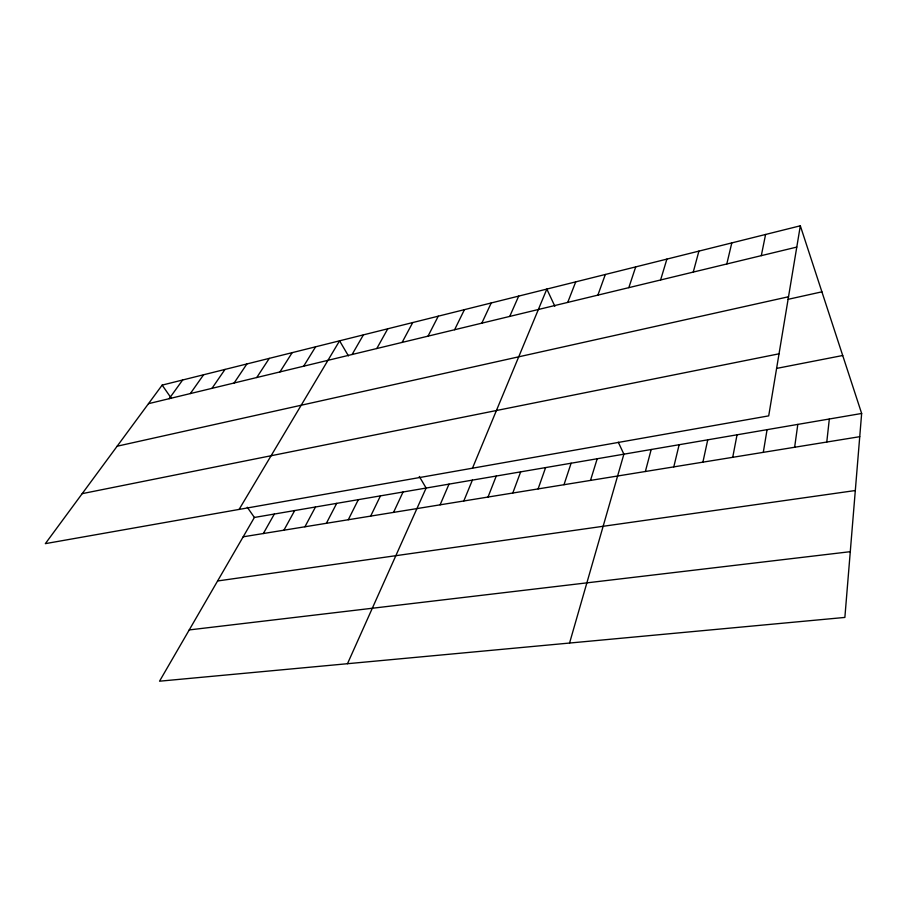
<?xml version="1.0" encoding="UTF-8"?>
<svg xmlns="http://www.w3.org/2000/svg" width="907" height="907" viewBox="0 0 907 907"><rect width="100%" height="100%" fill="white"/><g stroke="black" fill="none" stroke-linecap="round" stroke-linejoin="round"><path stroke-width="1.36" d="M861.65 413.467L844.871 617.429L159.53 681.202L254.391 517.455L861.65 413.467L800.325 225.798L162.16 385.112L45.35 543.644L768.705 415.871L800.325 225.798M826.776 442.038L829.327 419.011M794.634 447.264L797.809 424.408M763.297 452.355L767.061 429.669M732.731 457.309L737.04 434.804M761.302 255.649L765.587 234.471M702.902 462.162L707.743 439.827M726.802 263.982L731.802 242.906M673.788 466.89L679.139 444.725M645.365 471.504L651.192 449.509M693.254 272.089L698.912 251.114M569.562 643.04L623.88 454.18L618.291 442.197M660.602 279.968L666.894 259.107M590.491 480.415L597.203 458.761M628.823 287.644L635.705 266.896M563.995 484.712L571.115 463.216M538.1 488.918L545.606 467.593M597.883 295.126L605.32 274.481M512.784 493.034L520.663 471.855M567.737 302.405L575.718 281.873M488.023 497.047L496.254 476.039M463.806 500.981L472.377 480.132M472.468 468.193L546.842 289.084L554.857 306.26M440.11 504.825L448.999 484.134M509.734 316.418L518.691 296.113M347.483 663.709L426.12 488.045L419.306 476.458M393.547 512.387L403.048 492.002M481.821 323.153L491.231 302.961M370.68 516.106L380.452 495.868M454.6 329.729L464.429 309.661M348.288 519.745L358.344 499.655M428.036 336.146L438.262 316.192M326.384 523.294L336.69 503.362M402.118 342.415L412.719 322.563M304.922 526.786L315.477 506.99M283.914 530.198L294.696 510.55M376.802 348.526L387.765 328.788M263.336 533.531L274.345 514.042M352.097 354.49L363.401 334.876M239.097 509.428L339.581 340.828L348.435 355.895M303.664 366.19L315.602 346.814M279.946 371.927L292.167 352.653M256.76 377.527L269.277 358.378M234.119 382.992L246.885 363.968M211.977 388.343L225.004 369.421M190.345 393.57L203.587 374.772M169.178 398.683L182.647 379.999M148.476 403.683L796.788 247.078M117.139 446.21L788.523 296.759M788.002 299.344L821.901 291.839M82.186 493.646L779.034 353.809M777.39 368.253L842.705 355.51M243.178 536.808L859.745 436.686M217.601 580.968L855.312 490.528M189.234 629.923L850.278 551.683M162.16 385.112L171.434 398.434M247.26 507.228L254.391 517.455"/></g></svg>
